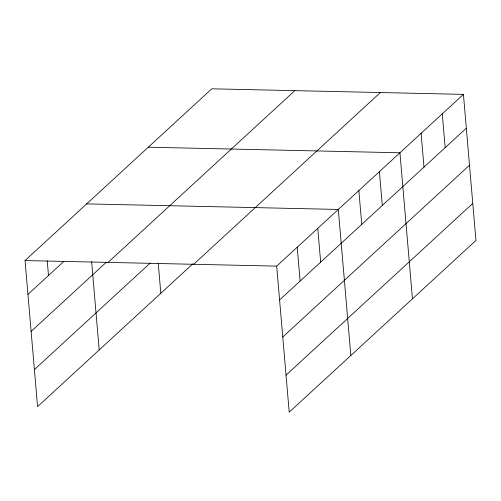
<?xml version="1.0" encoding="UTF-8"?>
<svg xmlns="http://www.w3.org/2000/svg" width="501" height="501" viewBox="0 0 501 501"><rect width="100%" height="100%" fill="white"/><g stroke="black" fill="none" stroke-linecap="round" stroke-linejoin="round"><path stroke-width="0.75" d="M192.854 263.808L37.575 406.624L25.05 260.558L211.791 88.809L463.425 94.376L475.95 240.442L289.209 412.191L276.69 266.125L463.425 94.376M27.95 294.375L63.896 261.315M31.125 331.418L106.444 262.142M108.091 262.399L294.832 90.643M34.394 369.581L150.225 263.05M193.649 264.29L380.384 92.541M279.589 299.942L466.325 128.193M282.764 336.985L469.5 165.236M286.033 375.149L472.775 203.4M148.296 147.206L399.936 152.774L412.461 298.834M86.673 203.882L338.313 209.449L350.832 355.516M25.05 260.558L276.69 266.125M442.264 113.84L445.164 147.657M421.103 133.304L423.996 167.121M379.395 171.661L382.294 205.479M358.854 190.555L361.753 224.373M317.772 228.343L320.671 262.161M297.231 247.237L300.13 281.055M158.241 263.169L160.821 293.267M91.627 261.622L99.198 349.948M47.238 260.883L48.491 275.481"/></g></svg>
